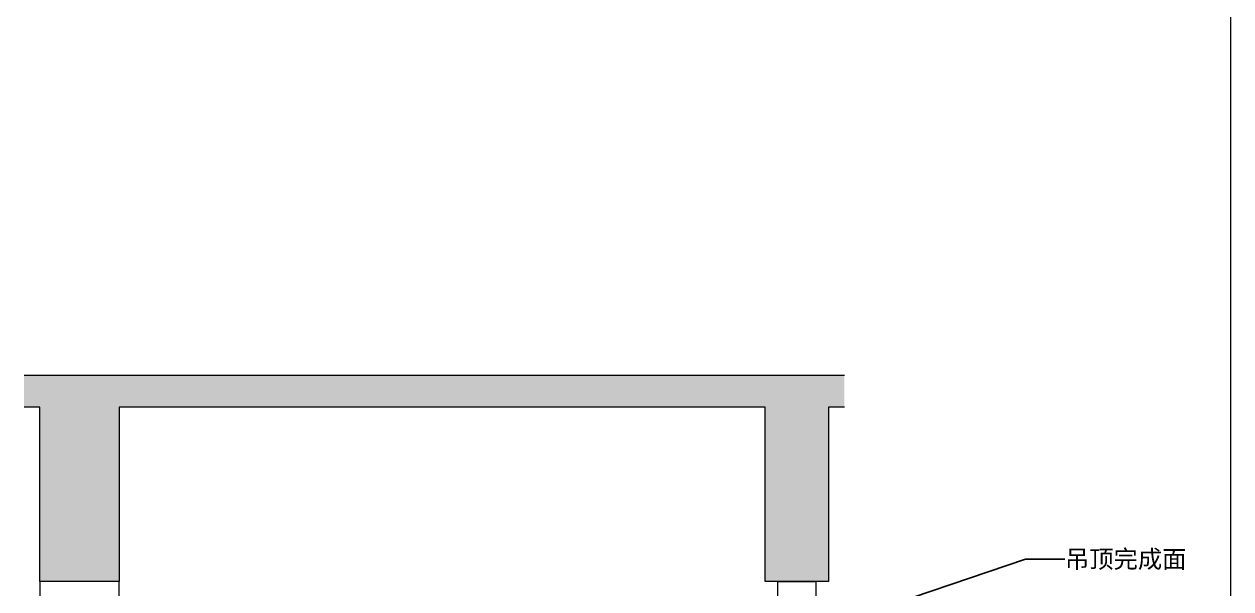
# Model space of a CAD drawing. Header units: millimetres. Extents: x 3162 to 221128, y -144913 to 11496.
# Drawn here: x 186978 to 190789, y -41069 to -39288 of the extents above; entities that cross this region are included whole.
import ezdxf

# ---------------------------------------------------------------- set-up
doc = ezdxf.new("R2010")
doc.units = ezdxf.units.MM
doc.header["$LTSCALE"] = 10
for name, color, linetype, lineweight in [('Drawing【图框、表格】', 150, 'Continuous', 0), ('FC-Hatch【平面填充】', 250, 'Continuous', 0), ('FC-Refe【标注引线】', 2, 'Continuous', 0), ('FF-Text【平面文字】', 2, 'Continuous', 0), ('Wall【立面墙】', 252, 'Continuous', 0)]:
    doc.layers.add(name, color=color, linetype=linetype, lineweight=lineweight)
doc.styles.add('尺寸标注', font='ARCHS.SHX', dxfattribs={"width": 0.8})
doc.styles.add('文字', font='')
doc.styles.get('文字').set_extended_font_data('SimSun')
doc.dimstyles.new('海龙1：25', dxfattribs={"dimscale": 25, "dimtxt": 2.25, "dimasz": 1, "dimexe": 1.5, "dimexo": 1, "dimgap": 1, "dimtad": 1, "dimdec": 0, "dimrnd": 5, "dimdsep": 46, "dimtxsty": '尺寸标注', "dimblk": 'ARCHTICK', "dimblk1": 'ARCHTICK', "dimblk2": 'ARCHTICK', "dimcen": 1, "dimclrd": 44, "dimclre": 44, "dimclrt": 2, "dimadec": 0, "dimazin": 0, "dimtfac": 1, "dimtdec": 0, "dimtix": 1, "dimtmove": 2, "dimatfit": 3, "dimldrblk": 'hl_arrow2', "dimfxl": 5, "dimfxlon": 1, "dimarcsym": 0})

# ---------------------------------------------------------------- blocks, each defined once
blk = doc.blocks.new('_ArchTick')
at = {"color": 2, "linetype": 'ByBlock', "const_width": 0.15}
blk.add_lwpolyline([(-0.5, -0.5), (0.5, 0.5)], dxfattribs=at)
blk = doc.blocks.new('hl_arrow2')
at = {"color": 2}
blk.add_line((-0.22, 0), (-1, 0), dxfattribs=at)
blk.add_lwpolyline([(-0.22, 0), (-0.86, -0.69), (-0.65, -0.86), (0, 0), (-0.65, 0.86), (-0.86, 0.69)], close=True, dxfattribs=at)
for points in [[(-0.86, 0.69), (-0.65, 0.86), (-0.22, 0), (0, 0)], [(-0.86, -0.69), (-0.65, -0.86), (-0.22, 0), (0, 0)]]:
    blk.add_solid(points, dxfattribs=at)

msp = doc.modelspace()

# ---------------------------------------------------------------- hatches: boundary and pattern name
at = {"layer": 'FC-Hatch【平面填充】'}
h = msp.add_hatch(dxfattribs=at)
h.set_pattern_fill('钢筋混凝土', color=256, scale=50, angle=180, style=0, pattern_type=2)
h.set_pattern_definition([(225, (110819.52, -962.654), (35.35534, -35.35534), []), (230, (110819.52, -962.654), (-71.72602, 6.275218), [7.5, -82.5]), (175, (110819.52, -962.654), (13.87511, -75.21923), [6, -66]), (280.4514, (110813.54, -962.13), (-57.85092, -68.94393), [6.374, -70.1142]), (226.1842, (110819.52, -982.65), (-106.72409, 16.55189), [11.25, -123.75]), (276.6356, (110810.63, -981.27), (-93.46626, -97.41178), [9.56105, -105.1713]), (171.1842, (110819.52, -982.65), (-93.46618, -97.41189), [9, -99]), (201, (110809.52, -977.654), (-59.690703, 40.261893), [7.5, -82.5]), (146, (110809.52, -977.654), (-24.33156, -72.515006), [6, -66]), (251.4514, (110804.546, -974.3), (-84.022234, -32.253037), [6.374, -70.1142]), (217.5, (110819.52, -962.654), (-1.2159855, -33.2893854), [0.5, -65.2, 0.5, -67, 0.5, -66.25]), (187.5, (110819.52, -962.654), (-26.306954, -39.441171), [0.5, -38.2, 0.5, -63.7, 0.5, -25.25]), (147.5, (110841.82, -962.654), (-53.382244, 2.255487), [0.5, -25, 0.5, -78, 0.5, -103.5]), (137.5, (110851.82, -962.654), (-58.318617, -10.010498), [0.5, -32.5, 0.5, -51.8, 0.5, -73.5])])
h.paths.add_polyline_path([(186978.1, -40396.5), (189568.1, -40396.5), (189568.1, -40496.5), (189518.1, -40496.5), (189518.1, -41046.5), (189318.1, -41046.5), (189318.1, -40496.5), (187278.1, -40496.5), (187278.1, -41046.5), (187028.1, -41046.5), (187028.1, -40496.5), (186978.1, -40496.5)])

# ---------------------------------------------------------------- linework, layer by layer
at = {"layer": 'Drawing【图框、表格】'}
msp.add_line((190788.6, -48887.5), (190788.6, -28115.3), dxfattribs=at)
at = {"layer": 'Wall【立面墙】'}
msp.add_line((189568.1, -40396.5), (186978.1, -40396.5), dxfattribs=at)
msp.add_lwpolyline([(189568.1, -40496.5), (189518.1, -40496.5), (189518.1, -41046.5), (189318.1, -41046.5), (189318.1, -40496.5), (187278.1, -40496.5), (187278.1, -41046.5), (187028.1, -41046.5), (187028.1, -40496.5), (186978.1, -40496.5)], dxfattribs=at)
for points in [[(187278.1, -43996.5), (187278.1, -41046.5), (187028.1, -41046.5), (187028.1, -43996.5)], [(189358.1, -43996.5), (189358.1, -41046.5), (189478.1, -41046.5), (189478.1, -43996.5)]]:
    msp.add_lwpolyline(points, close=True, dxfattribs=at)

# ---------------------------------------------------------------- texts
at = {"layer": 'FF-Text【平面文字】', "insert": (190264.7, -40947), "char_height": 56.25, "attachment_point": 1, "style": '文字'}
msp.add_mtext('吊顶完成面', dxfattribs=at)

# ---------------------------------------------------------------- leaders
at = {"layer": 'FC-Refe【标注引线】'}
msp.add_leader([(188318.1, -41592.5), (190139.7, -40975.1), (190264.7, -40975.1)], dimstyle='海龙1：25', override={"dimscale": 25, "dimldrblk": 'hl_arrow2'}, dxfattribs=at)

doc.saveas('drawing.dxf')
